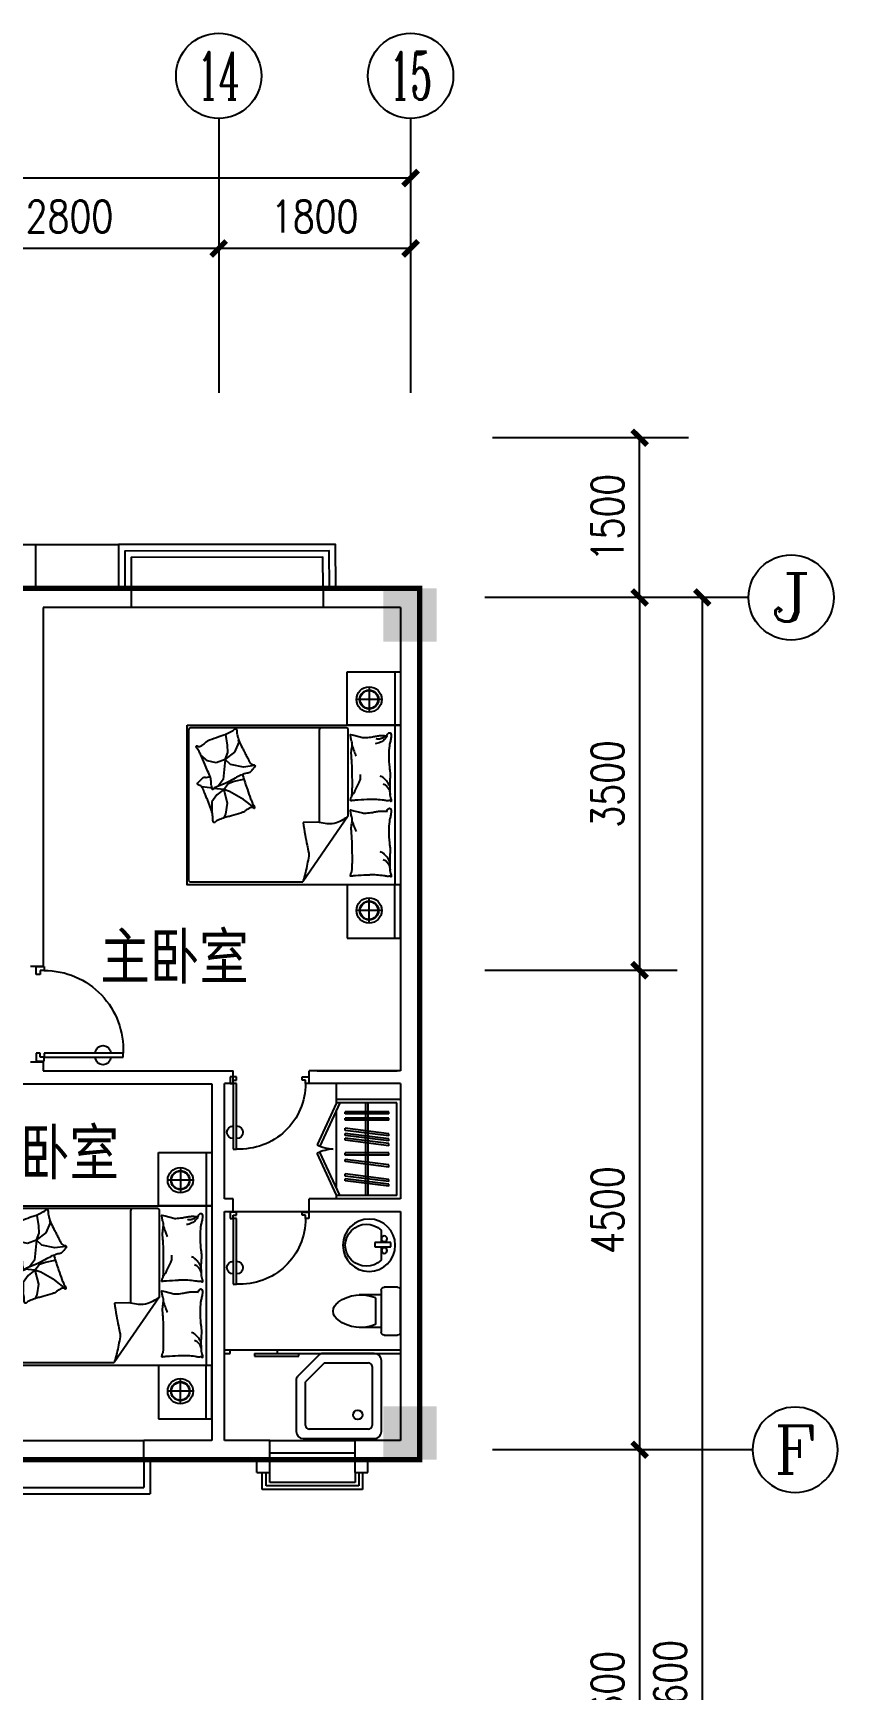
# Model space of a CAD drawing. Header units: millimetres. Extents: x 1454 to 36762, y 522 to 39654.
# Drawn here: x 29214 to 36762, y 24102 to 39654 of the extents above; entities that cross this region are included whole.
import ezdxf
from ezdxf.enums import TextEntityAlignment as Align

# ---------------------------------------------------------------- set-up
doc = ezdxf.new("R2010")
doc.units = ezdxf.units.MM
for name, color, linetype in [('AXIS', 3, 'Continuous'), ('AXIS_TEXT', 7, 'Continuous'), ('COLUMN', 7, 'Continuous'), ('PUB_DIM', 3, 'Continuous'), ('PUB_TEXT', 7, 'Continuous'), ('PUB_WALL', 255, 'Continuous'), ('TOILET', 7, 'Continuous'), ('WALL', 4, 'Continuous'), ('WINDOW', 5, 'Continuous')]:
    doc.layers.add(name, color=color, linetype=linetype)
doc.styles.add('-黑体', font='simhei.ttf')
doc.styles.add('CHINA', font='romant', dxfattribs={"width": 0.8, "height": 150, "bigfont": 'fs64f'})
doc.styles.add('COMPLEX', font='COMPLEX')
doc.styles.add('DIM_FONT', font='SIMPLEX.shx', dxfattribs={"width": 0.8})
doc.dimstyles.new('AXIS', dxfattribs={"dimtxt": 300, "dimasz": 1, "dimexe": 250, "dimexo": 300, "dimgap": 150, "dimtad": 1, "dimdec": 0, "dimdsep": 46, "dimtxsty": 'DIM_FONT', "dimblk": '_DIMX', "dimblk1": 'ARCHTICK', "dimblk2": 'ARCHTICK', "dimcen": 0.1, "dimse1": 1, "dimse2": 1, "dimclrt": 7, "dimadec": 0, "dimazin": 0, "dimtfac": 1, "dimtdec": 0, "dimtix": 1, "dimtmove": 2, "dimatfit": 3, "dimldrblk": '_DIMX', "dimfxl": 1, "dimtolj": 1, "dimtzin": 0, "dimarcsym": 0})

# ---------------------------------------------------------------- blocks, each defined once
blk = doc.blocks.new('_DIMX')
at = {"const_width": 50}
blk.add_lwpolyline([(-70, -70), (70, 70)], dxfattribs=at)
blk = doc.blocks.new('*D89')
at = {"layer": 'DEFPOINTS', "color": 0, "linetype": 'ByBlock', "transparency": 16777216}
for p in [(33902, 34357, 28344), (33902, 30857, 28344), (34902, 30857)]:
    blk.add_point(p, dxfattribs=at)
at = {"layer": 'PUB_DIM', "color": 0, "linetype": 'ByBlock', "lineweight": -2, "transparency": 16777216}
blk.add_line((34902, 34356), (34902, 30858), dxfattribs=at)
for p, rotation in [((34902, 34357), 90), ((34902, 30857), 270)]:
    blk.add_blockref('_DIMX', p, dxfattribs=dict(at, rotation=rotation))
at = {"layer": 'PUB_DIM', "color": 7, "linetype": 'ByBlock', "transparency": 16777216, "insert": (34602, 32607), "char_height": 300, "attachment_point": 5, "rotation": 90, "style": 'DIM_FONT'}
blk.add_mtext('\\A1;3500', dxfattribs=at)
blk = doc.blocks.new('_ARCHTICK')
at = {"color": 0, "linetype": 'ByBlock', "const_width": 0.15}
blk.add_lwpolyline([(-0.5, -0.5), (0.5, 0.5)], dxfattribs=at)
blk = doc.blocks.new('*D93')
at = {"layer": 'AXIS', "color": 0, "lineweight": -2, "transparency": 16777216}
blk.add_line((30953, 37633), (28155, 37633), dxfattribs=at)
at = {"layer": 'DEFPOINTS', "color": 0, "transparency": 16777216}
for p in [(28154, 37633), (28154, 36278), (30954, 36278)]:
    blk.add_point(p, dxfattribs=at)
at = {"layer": 'AXIS', "color": 0, "lineweight": -2, "transparency": 16777216, "rotation": 180}
blk.add_blockref('_DIMX', (28154, 37633), dxfattribs=at)
at = {"layer": 'AXIS', "color": 0, "lineweight": -2, "transparency": 16777216}
blk.add_blockref('_DIMX', (30954, 37633), dxfattribs=at)
at = {"layer": 'AXIS', "color": 7, "transparency": 16777216, "insert": (29554, 37933), "char_height": 300, "attachment_point": 5, "style": 'DIM_FONT'}
blk.add_mtext('\\A1;2800', dxfattribs=at)
blk = doc.blocks.new('*D94')
at = {"layer": 'AXIS', "color": 0, "lineweight": -2, "transparency": 16777216}
blk.add_line((32753, 37633), (30955, 37633), dxfattribs=at)
at = {"layer": 'DEFPOINTS', "color": 0, "transparency": 16777216}
for p in [(30954, 37633), (30954, 36278), (32754, 36278)]:
    blk.add_point(p, dxfattribs=at)
at = {"layer": 'AXIS', "color": 0, "lineweight": -2, "transparency": 16777216, "rotation": 180}
blk.add_blockref('_DIMX', (30954, 37633), dxfattribs=at)
at = {"layer": 'AXIS', "color": 0, "lineweight": -2, "transparency": 16777216}
blk.add_blockref('_DIMX', (32754, 37633), dxfattribs=at)
at = {"layer": 'AXIS', "color": 7, "transparency": 16777216, "insert": (31854, 37933), "char_height": 300, "attachment_point": 5, "style": 'DIM_FONT'}
blk.add_mtext('\\A1;1800', dxfattribs=at)
blk = doc.blocks.new('*D99')
at = {"layer": 'AXIS', "color": 0, "lineweight": -2, "transparency": 16777216}
blk.add_line((32753, 38293), (9455, 38293), dxfattribs=at)
at = {"layer": 'DEFPOINTS', "color": 0, "transparency": 16777216}
for p in [(9454, 38293), (9454, 36137), (32754, 36137)]:
    blk.add_point(p, dxfattribs=at)
at = {"layer": 'AXIS', "color": 0, "lineweight": -2, "transparency": 16777216, "rotation": 180}
blk.add_blockref('_DIMX', (9454, 38293), dxfattribs=at)
at = {"layer": 'AXIS', "color": 0, "lineweight": -2, "transparency": 16777216}
blk.add_blockref('_DIMX', (32754, 38293), dxfattribs=at)
at = {"layer": 'AXIS', "color": 7, "transparency": 16777216, "insert": (21104, 38593), "char_height": 300, "attachment_point": 5, "style": 'DIM_FONT'}
blk.add_mtext('\\A1;23300', dxfattribs=at)
blk = doc.blocks.new('M_C54TQD')
for p, q in [((0, -52), (1500, -52)), ((26, -509), (26, -1968)), ((853, -489), (46, -489)), ((853, -489), (1472, -916)), ((46, -761), (915, -761)), ((1472, -1968), (1472, -916)), ((381, -1368), (395, -1471)), ((778, -1368), (698, -1472)), ((161, -1514), (137, -1518)), ((255, -1552), (161, -1514)), ((324, -1645), (255, -1552)), ((395, -1471), (369, -1593)), ((528, -1559), (509, -1470)), ((698, -1472), (623, -1603)), ((90, -1638), (87, -1645)), ((188, -1621), (90, -1638)), ((257, -1618), (188, -1621)), ((324, -1645), (257, -1618)), ((369, -1593), (324, -1645)), ((324, -1645), (510, -1664)), ((324, -1645), (355, -1728)), ((510, -1664), (560, -1700)), ((548, -1617), (528, -1559)), ((605, -1658), (548, -1617)), ((560, -1700), (572, -1709)), ((605, -1658), (594, -1752)), ((623, -1603), (605, -1658)), ((605, -1658), (734, -1626)), ((605, -1658), (655, -1721)), ((734, -1626), (837, -1640)), ((837, -1640), (873, -1660)), ((335, -1810), (281, -1873)), ((355, -1728), (335, -1810)), ((592, -1767), (580, -1861)), ((655, -1721), (720, -1769)), ((720, -1769), (813, -1769)), ((46, -1988), (1452, -1988))]:
    blk.add_line(p, q)
blk.add_lwpolyline([(0, -2000), (0, 0), (1500, 0), (1500, -2000)], close=True)
for points in [[(101, -127, -0.263368), (73, -108, -0.494818), (82, -89, -0.049225), (100, -88, -0.036831), (124, -89, -0.031893), (161, -97, 0.035782), (195, -104, 0.032941), (285, -110, 0.026564), (396, -104, 0.017905), (434, -99, -0.033397), (454, -97, -0.03204), (491, -97, 0.018442), (555, -101, 0.010837), (620, -100, 0.014624), (668, -97, 0.111249), (691, -89, -0.153708), (708, -86, -0.076444), (715, -87, -0.215512), (717, -89, -0.585858), (714, -92, 0.363489), (709, -95, 0.191716), (709, -106, -0.129675), (711, -123, -0.01735), (708, -140, 0.019326), (706, -155, 0.018818), (699, -223, 0.021828), (698, -283, 0.006204), (700, -316, 0.001963), (706, -423, 0.028341), (710, -459, -0.117014), (709, -468, -0.36606), (708, -469, -0.03973), (694, -466, -0.048309), (681, -461, 0.062981), (670, -457, 0.04058), (647, -454, 0.014345), (580, -451, 0.005484), (454, -452, 0.007153), (358, -455, 0.008762), (316, -458, -0.008153), (270, -461, -0.06251), (213, -456, 0.078669), (167, -454, 0.047825), (145, -459, -0.034494), (114, -466, -0.023571), (89, -469, -0.510228), (88, -468), (95, -438), (116, -356, 0.073041), (118, -336, 0.023305), (112, -275, 0.018299), (108, -252, -0.01097), (101, -214, -0.042281), (98, -180, -0.027201), (101, -126)], [(99, -143, -0.05369), (114, -156, -0.070312), (122, -168, -0.015448), (125, -177, -0.013244), (129, -187, -0.082127), (132, -205, -0.064164), (129, -228)], [(101, -127, -0.077379), (136, -152, -0.077379), (161, -187, -0.047525), (171, -211, -0.047525), (176, -238)], [(575, -101, 0.027842), (551, -111, 0.048685), (539, -119, 0.023666), (511, -144, 0.031223), (492, -164, 0.046801), (486, -172, 0.023191), (478, -189)], [(657, -95, 0.088153), (622, -98, 0.088153), (591, -114, 0.077547), (569, -135, 0.077547), (555, -162)], [(810, -127, -0.263368), (782, -108, -0.494818), (791, -89, -0.049225), (809, -88, -0.036831), (833, -89, -0.031893), (871, -97, 0.035782), (905, -104, 0.032941), (994, -110, 0.026564), (1106, -104, 0.017905), (1143, -99, -0.033397), (1163, -97, -0.03204), (1200, -97, 0.018442), (1265, -101, 0.010837), (1329, -100, 0.014624), (1377, -97, 0.111249), (1400, -89, -0.153708), (1417, -86, -0.076444), (1424, -87, -0.215512), (1426, -89, -0.585858), (1423, -92, 0.363489), (1419, -95, 0.191716), (1419, -106, -0.129675), (1421, -123, -0.01735), (1418, -140, 0.019326), (1415, -155, 0.018818), (1408, -223, 0.021828), (1407, -283, 0.006204), (1409, -316, 0.001963), (1415, -423, 0.028341), (1419, -459, -0.117014), (1419, -468, -0.36606), (1417, -469, -0.03973), (1404, -466, -0.048309), (1390, -461, 0.062981), (1379, -457, 0.04058), (1356, -454, 0.014345), (1289, -451, 0.005484), (1164, -452, 0.007153), (1067, -455, 0.008762), (1025, -458, -0.008153), (979, -461, -0.06251), (922, -456, 0.078669), (877, -454, 0.047825), (854, -459, -0.034494), (823, -466, -0.023571), (798, -469, -0.510228), (797, -468), (805, -438), (825, -356, 0.073041), (827, -336, 0.023305), (821, -275, 0.018299), (817, -252, -0.01097), (810, -214, -0.042281), (807, -180, -0.027201), (810, -126)], [(1284, -101, 0.027842), (1260, -111, 0.048685), (1248, -119, 0.023666), (1220, -144, 0.031223), (1201, -164, 0.046801), (1196, -172, 0.023191), (1188, -189)], [(1366, -95, 0.088153), (1332, -98, 0.088153), (1300, -114, 0.077547), (1279, -135, 0.077547), (1265, -162)], [(191, -454, 0.009729), (219, -445, 0.009729), (246, -435, 0.007971), (267, -426, 0.007971), (289, -416)], [(661, -455, 0.016108), (622, -429, 0.024599), (595, -414, 0.009477), (546, -391, 0.015937), (516, -378, 0.072521), (500, -375, 0.033339), (463, -375)], [(901, -454, 0.009729), (928, -445, 0.009729), (955, -435, 0.007971), (977, -426, 0.007971), (998, -416)], [(853, -489, -0.085272), (917, -599, -0.124044), (926, -686), (912, -782), (914, -912)], [(914, -912, 0.007867), (1032, -894, 0.009508), (1128, -876, 0.006616), (1193, -862, -0.023828), (1212, -858, -0.080713), (1230, -859, -0.009591), (1383, -891, -0.013133), (1416, -899, -0.007859), (1472, -916)], [(464, -1480, 0.025626), (476, -1478, 0.0108), (605, -1436, 0.00456), (692, -1405, 0.01125), (727, -1391, 0.069394), (746, -1380, -0.079756), (763, -1371, -0.106399), (778, -1368, -0.328642), (782, -1372, -0.299547), (779, -1378, 0.189917), (774, -1387, 0.033518), (773, -1397, 0.075627), (773, -1402, 0.053489), (776, -1410, 0.017838), (788, -1432, 0.038394), (805, -1456, -0.059529), (816, -1472, -0.035943), (826, -1498, -0.011245), (852, -1585, -0.006203), (862, -1624, 0.010783), (868, -1647, 0.019485), (873, -1660, 0.005062), (892, -1710, 0.101392), (909, -1736, -0.223768), (914, -1749, -0.25558), (911, -1754, -0.081563), (895, -1759, -0.071805), (878, -1759, 0.069985), (861, -1759, 0.03546), (801, -1772, 0.029432), (732, -1797, 0.001554), (699, -1811, -0.00152), (665, -1826, -0.004735), (629, -1840, 0.00382), (586, -1859, 0.296001), (564, -1891, -0.649774), (542, -1900, -0.02319), (538, -1895, 0.0288), (534, -1892, 0.005727), (527, -1886, -0.004358), (519, -1878, -0.027528), (502, -1861, -0.046214), (493, -1850, -0.194121), (490, -1833, 0.133719), (489, -1809, 0.005779), (482, -1787, 0.008882)]]:
    blk.add_lwpolyline(points, format="xyb")
blk.add_lwpolyline([(58, -1583, 0.101392), (40, -1559, -0.223768), (34, -1546, -0.25558), (36, -1541, -0.081563), (52, -1535, -0.071805), (69, -1534, 0.069985), (86, -1532, 0.03546), (145, -1515, 0.029432), (211, -1485, 0.001554), (244, -1468, -0.00152), (276, -1451, -0.004735), (311, -1433, 0.00382), (353, -1412, 0.296001), (372, -1378, -0.649774), (393, -1367, -0.02319), (398, -1372, 0.0288), (402, -1375, 0.005727), (409, -1380, -0.004358), (418, -1387, -0.027528), (436, -1403, -0.046214), (445, -1414, -0.194121), (450, -1430, 0.133719), (453, -1454, 0.011505), (471, -1496, 0.008882), (497, -1550, 0.012426), (535, -1618, -0.033612), (547, -1644), (570, -1701), (588, -1744, 0.224341), (603, -1757, -0.722772), (603, -1766, -0.103513), (599, -1767, 0.053465), (592, -1767, 0.030109), (569, -1772, -0.031436), (547, -1776, -0.05324), (532, -1776, 0.05518), (517, -1777, 0.056271), (492, -1783, 0.0108), (366, -1835, 0.00456), (281, -1873, 0.01125), (247, -1889, 0.069394), (229, -1902, -0.079756), (213, -1912, -0.106399), (199, -1915, -0.328642), (195, -1912, -0.299547), (196, -1906, 0.189917), (201, -1896, 0.033518), (202, -1886, 0.075627), (201, -1882, 0.053489), (197, -1874, 0.017838), (184, -1853, 0.038394), (165, -1830, -0.059529), (153, -1815, -0.035943), (140, -1790, -0.011245), (108, -1705, -0.006203), (95, -1667, 0.010783), (87, -1645, 0.019485), (82, -1632, 0.005062)], format="xyb", close=True)
for centre, start, end in [((46, -509), 90, 180), ((46, -741), 180, 270), ((46, -1968), 180, 270), ((1452, -1968), 270, 0)]:
    blk.add_arc(centre, 20, start, end)
at = {"style": 'DIM_FONT', "width": 0.8, "flags": 9}
for tag in ['XSIZE', 'YSIZE']:
    blk.add_attdef(tag, (0, 0), '', height=0.5, dxfattribs=at)
blk = doc.blocks.new('M_E24TTP')
at = {"layer": 'TOILET', "color": 7}
for p, q in [((-170, 200), (-170, 430)), ((170, 200), (170, 430)), ((-220, 200), (220, 200)), ((-140, 260), (140, 260)), ((-250, 30), (-250, 170)), ((220, 0), (-220, 0)), ((250, 170), (250, 30))]:
    blk.add_line(p, q, dxfattribs=at)
for centre, radius, start, end in [((0, 590), 110, 33.4509, 146.5491), ((227, 413), 398, 143.3619, 202.5495), ((-227, 413), 398, 337.4505, 36.6381), ((-220, 170), 30, 90, 180), ((220, 170), 30, 0, 90), ((-220, 30), 30, 180, 270), ((220, 30), 30, 270, 0)]:
    blk.add_arc(centre, radius, start, end, dxfattribs=at)
at = {"style": 'DIM_FONT', "width": 0.8, "flags": 9}
for tag in ['XSIZE', 'YSIZE']:
    blk.add_attdef(tag, (0, 0), '', height=0.5, dxfattribs=at)
blk = doc.blocks.new('M_E27FMO')
at = {"color": 0, "linetype": 'ByBlock'}
for p, q in [((-186, 1), (-550, 1)), ((-600, -49), (-600, -549)), ((-533, -508), (-533, -91)), ((-508, -66), (-200, -66)), ((-66, -199), (-200, -66)), ((-10, -162), (-162, -9)), ((-66, -199), (-66, -508)), ((0, -549), (0, -186)), ((-91, -533), (-508, -533)), ((-550, -599), (-50, -599))]:
    blk.add_line(p, q, dxfattribs=at)
blk.add_circle((-433, -433), 33.3, dxfattribs=at)
for centre, radius, start, end in [((-550, -49), 50, 90, 180), ((-186, -33), 33.3, 45, 90), ((-508, -91), 25, 90, 180), ((-33, -186), 33.3, 0, 45), ((-550, -549), 50, 180, 270), ((-508, -508), 25, 180, 270), ((-91, -508), 25, 270, 0), ((-50, -549), 50, 270, 0)]:
    blk.add_arc(centre, radius, start, end, dxfattribs=at)
at = {"style": 'DIM_FONT', "width": 0.8, "flags": 9}
for tag in ['XSIZE', 'YSIZE']:
    blk.add_attdef(tag, (0, 0), '', height=0.5, dxfattribs=at)
blk = doc.blocks.new('U_B7VQP')
for p, q in [((0, 600), (0, 0)), ((30, 567), (30, 0)), ((900, 567), (30, 567)), ((113, 490), (113, 81)), ((133, 490), (113, 490)), ((133, 490), (133, 81)), ((174, 490), (174, 81)), ((194, 490), (174, 490)), ((194, 490), (194, 81)), ((320, 490), (268, 81)), ((340, 490), (289, 81)), ((368, 490), (317, 81)), ((340, 490), (320, 490)), ((388, 490), (337, 81)), ((413, 490), (361, 81)), ((388, 490), (368, 490)), ((433, 490), (382, 81)), ((433, 490), (413, 490)), ((500, 490), (500, 81)), ((520, 490), (500, 490)), ((520, 490), (520, 81)), ((613, 490), (562, 81)), ((633, 490), (582, 81)), ((633, 490), (613, 490)), ((749, 490), (697, 81)), ((769, 490), (717, 81)), ((793, 490), (742, 81)), ((769, 490), (749, 490)), ((813, 490), (762, 81)), ((813, 490), (793, 490)), ((900, 567), (900, 0)), ((930, 600), (930, 0)), ((900, 296), (30, 296)), ((900, 276), (30, 276)), ((30, 0), (0, 0)), ((30, 30), (436, -157)), ((30, 0), (425, -182)), ((833, 0), (95, 0)), ((133, 81), (113, 81)), ((194, 81), (174, 81)), ((289, 81), (268, 81)), ((337, 81), (317, 81)), ((382, 81), (361, 81)), ((898, 30), (492, -157)), ((520, 81), (500, 81)), ((898, 0), (503, -182)), ((582, 81), (562, 81)), ((717, 81), (697, 81)), ((762, 81), (742, 81)), ((930, 0), (898, 0))]:
    blk.add_line(p, q)
for centre, start, end in [((30, 0), 335.3164, 356.0454), ((898, 0), 183.9546, 204.6836)]:
    blk.add_arc(centre, 435, start, end)
at = {"style": 'DIM_FONT', "width": 0.8, "flags": 9}
for tag in ['XSIZE', 'YSIZE']:
    blk.add_attdef(tag, (0, 0), '', height=0.5, dxfattribs=at)
blk = doc.blocks.new('_FZH')
blk.add_solid([(-0.5, -0.5), (0.5, -0.5), (-0.5, 0.5), (0.5, 0.5)])
blk = doc.blocks.new('_AXISO')
blk.add_circle((0, 0), 0.5)
at = {"layer": 'AXIS_TEXT', "style": 'COMPLEX', "width": 1.041667}
blk.add_attdef('A', text='', height=0.56, dxfattribs=at).set_placement((-0.25, -0.28), (0.25, -0.28), align=Align.FIT)
blk = doc.blocks.new('*D71')
at = {"layer": 'AXIS', "color": 0, "lineweight": -2, "transparency": 16777216}
blk.add_line((35490, 34356), (35490, 13758), dxfattribs=at)
at = {"layer": 'DEFPOINTS', "color": 0, "transparency": 16777216}
for p in [(33708, 34357), (33708, 13757), (35490, 13757)]:
    blk.add_point(p, dxfattribs=at)
at = {"layer": 'AXIS', "color": 0, "lineweight": -2, "transparency": 16777216}
for p, rotation in [((35490, 34357), 90), ((35490, 13757), 270)]:
    blk.add_blockref('_DIMX', p, dxfattribs=dict(at, rotation=rotation))
at = {"layer": 'AXIS', "color": 7, "transparency": 16777216, "insert": (35190, 24057), "char_height": 300, "attachment_point": 5, "rotation": 90, "style": 'DIM_FONT'}
blk.add_mtext('\\A1;20600', dxfattribs=at)
blk = doc.blocks.new('M_E33IEP')
at = {"linetype": 'Continuous'}
for p, q in [((44, -21), (44, 20)), ((44, 20), (194, 20)), ((135, 135), (135, 20)), ((194, 20), (194, -21)), ((194, -21), (44, -21)), ((135, -21), (135, -144))]:
    blk.add_line(p, q, dxfattribs=at)
for centre, radius in [((248, -5), 246), ((106, 56), 26.7), ((105, -55), 26.7)]:
    blk.add_circle(centre, radius, dxfattribs=at)
blk.add_arc((274, -5), 197, 225.2527, 134.7473, dxfattribs=at)
at = {"style": 'DIM_FONT', "width": 0.8, "flags": 9}
for tag in ['XSIZE', 'YSIZE']:
    blk.add_attdef(tag, (0, 0), '', height=0.5, dxfattribs=at)
at = {"linetype": 'Continuous', "style": 'CHINA', "width": 0.8, "flags": 9}
for tag in ['XSIZE', 'YSIZE']:
    blk.add_attdef(tag, (2, -251), '', height=150, dxfattribs=at)
blk = doc.blocks.new('*D73')
at = {"layer": 'AXIS', "color": 0, "lineweight": -2, "transparency": 16777216}
blk.add_line((34902, 30856), (34902, 26358), dxfattribs=at)
at = {"layer": 'DEFPOINTS', "color": 0, "transparency": 16777216}
for p in [(33121, 30857), (33121, 26357), (34902, 26357)]:
    blk.add_point(p, dxfattribs=at)
at = {"layer": 'AXIS', "color": 0, "lineweight": -2, "transparency": 16777216}
for p, rotation in [((34902, 30857), 90), ((34902, 26357), 270)]:
    blk.add_blockref('_DIMX', p, dxfattribs=dict(at, rotation=rotation))
at = {"layer": 'AXIS', "color": 7, "transparency": 16777216, "insert": (34602, 28607), "char_height": 300, "attachment_point": 5, "rotation": 90, "style": 'DIM_FONT'}
blk.add_mtext('\\A1;4500', dxfattribs=at)
blk = doc.blocks.new('M_A22TIB')
for p, q in [((-0.449, 0.076), (-0.449, 0.898)), ((-0.449, 0.898), (-0.408, 0.898)), ((-0.408, 0.898), (-0.408, 0.076)), ((-0.49, 0.076), (-0.449, 0.076)), ((-0.49, -0.006), (-0.49, 0.076)), ((-0.449, 0.076), (-0.449, 0.035)), ((-0.408, 0.076), (-0.449, 0.076)), ((-0.449, 0.035), (-0.408, 0.035)), ((-0.408, 0.035), (-0.408, -0.006)), ((0.455, 0.035), (0.414, 0.035)), ((0.414, 0.035), (0.414, -0.006)), ((0.496, 0.076), (0.455, 0.076)), ((0.455, 0.076), (0.455, 0.035)), ((0.496, -0.006), (0.496, 0.076)), ((-0.408, -0.006), (-0.49, -0.006)), ((-0.49, -0.006), (-0.49, -0.006)), ((0.414, -0.006), (0.496, -0.006)), ((0.496, -0.006), (0.496, -0.006))]:
    blk.add_line(p, q)
for centre, radius, start, end in [((-0.367, 0.077), 0.822, 359.9283, 92.866), ((-0.449, 0.689), 0.0791, 90, 270), ((-0.408, 0.689), 0.0791, 270, 90)]:
    blk.add_arc(centre, radius, start, end)
blk = doc.blocks.new('*D67')
at = {"layer": 'AXIS', "color": 0, "lineweight": -2, "transparency": 16777216}
blk.add_line((34902, 26356), (34902, 21758), dxfattribs=at)
at = {"layer": 'DEFPOINTS', "color": 0, "transparency": 16777216}
for p in [(33521, 26357), (33521, 21757), (34902, 21757)]:
    blk.add_point(p, dxfattribs=at)
at = {"layer": 'AXIS', "color": 0, "lineweight": -2, "transparency": 16777216}
for p, rotation in [((34902, 26357), 90), ((34902, 21757), 270)]:
    blk.add_blockref('_DIMX', p, dxfattribs=dict(at, rotation=rotation))
at = {"layer": 'AXIS', "color": 7, "transparency": 16777216, "insert": (34602, 24057), "char_height": 300, "attachment_point": 5, "rotation": 90, "style": 'DIM_FONT'}
blk.add_mtext('\\A1;4600', dxfattribs=at)
blk = doc.blocks.new('*D68')
at = {"layer": 'AXIS', "color": 0, "lineweight": -2, "transparency": 16777216}
blk.add_line((34902, 26356), (34902, 21758), dxfattribs=at)
at = {"layer": 'DEFPOINTS', "color": 0, "transparency": 16777216}
for p in [(33521, 26357), (33521, 21757), (34902, 21757)]:
    blk.add_point(p, dxfattribs=at)
at = {"layer": 'AXIS', "color": 0, "lineweight": -2, "transparency": 16777216}
for p, rotation in [((34902, 26357), 90), ((34902, 21757), 270)]:
    blk.add_blockref('_DIMX', p, dxfattribs=dict(at, rotation=rotation))
at = {"layer": 'AXIS', "color": 7, "transparency": 16777216, "insert": (34602, 24057), "char_height": 300, "attachment_point": 5, "rotation": 90, "style": 'DIM_FONT'}
blk.add_mtext('\\A1;4600', dxfattribs=at)
blk = doc.blocks.new('M_B4ONN')
for p, q in [((-0.587, 1.382), (0.587, 1.382)), ((-0.587, 0.5), (-0.587, 1.382)), ((0.587, 1.382), (0.587, 0.5)), ((-0.543, 1.201), (0.543, 1.201)), ((-0.543, 0.5), (-0.543, 1.201)), ((0.543, 1.201), (0.543, 0.5)), ((-0.5, 1.02), (0.5, 1.02)), ((-0.5, 0.5), (-0.5, 1.02)), ((0.5, 1.02), (0.5, 0.5)), ((-0.5, -0.5), (0.5, -0.5))]:
    blk.add_line(p, q)

msp = doc.modelspace()

# ---------------------------------------------------------------- linework, layer by layer
for p, q in [((28584, 34852.7), (30013.8, 34852.7)), ((31933.8, 34262.7), (30133.8, 34262.7)), ((32158.8, 33659, -28344.3), (32658.8, 33659, -28344.3)), ((32158.8, 33159, -28344.3), (32158.8, 33659, -28344.3)), ((32606.4, 33659, -28344.3), (32606.4, 33159, -28344.3)), ((32658.8, 33659, -28344.3), (32658.8, 33159, -28344.3)), ((32364.6, 33518.4, -28344.3), (32364.6, 33280.7, -28344.3)), ((32483.4, 33399.5, -28344.3), (32245.8, 33399.5, -28344.3)), ((32658.8, 33159, -28344.3), (32158.8, 33159, -28344.3)), ((32658.8, 31659, -28344.3), (32158.8, 31659, -28344.3)), ((32158.8, 31659, -28344.3), (32158.8, 31159, -28344.3)), ((32606.4, 31159, -28344.3), (32606.4, 31659, -28344.3)), ((32658.8, 31159, -28344.3), (32658.8, 31659, -28344.3)), ((32483.4, 31418.5, -28344.3), (32245.8, 31418.5, -28344.3)), ((32364.6, 31299.7, -28344.3), (32364.6, 31537.3, -28344.3)), ((32158.8, 31159, -28344.3), (32658.8, 31159, -28344.3)), ((31877.8, 29913, 28344.3), (32627.8, 29913, 28344.3)), ((30388.8, 29146.3, -28344.3), (30888.8, 29146.3, -28344.3)), ((30388.8, 28646.3, -28344.3), (30388.8, 29146.3, -28344.3)), ((30836.4, 29146.3, -28344.3), (30836.4, 28646.3, -28344.3)), ((30888.8, 29146.3, -28344.3), (30888.8, 28646.3, -28344.3)), ((30594.6, 29005.7, -28344.3), (30594.6, 28768, -28344.3)), ((30713.4, 28886.8, -28344.3), (30475.8, 28886.8, -28344.3)), ((30888.8, 28646.3, -28344.3), (30388.8, 28646.3, -28344.3)), ((32658.8, 27291, -28344.3), (31007.8, 27291, -28344.3)), ((31007.8, 27261, -56688.6), (31062.8, 27261, -56688.6)), ((31062.8, 27261, -28344.3), (31062.8, 27291, -28344.3)), ((31290.3, 27261, -56688.6), (32658.8, 27261, -56688.6)), ((31290.3, 27261, -28344.3), (31290.3, 27236.3, -28344.3)), ((31290.3, 27236.3, -28344.3), (31705.3, 27236.3, -28344.3)), ((31504.6, 27261, -28344.3), (31504.6, 27291, -28344.3)), ((31705.3, 27236.3, -28344.3), (31705.3, 27261, -28344.3)), ((30888.8, 27146.3, -28344.3), (30388.8, 27146.3, -28344.3)), ((30388.8, 27146.3, -28344.3), (30388.8, 26646.3, -28344.3)), ((30836.4, 26646.3, -28344.3), (30836.4, 27146.3, -28344.3)), ((30888.8, 26646.3, -28344.3), (30888.8, 27146.3, -28344.3)), ((30713.4, 26905.8, -28344.3), (30475.8, 26905.8, -28344.3)), ((30594.6, 26787, -28344.3), (30594.6, 27024.6, -28344.3)), ((30388.8, 26646.3, -28344.3), (30888.8, 26646.3, -28344.3)), ((31432.8, 26443, -28344.3), (32232.8, 26443, -28344.3)), ((28882.6, 26003, -28344.3), (30252.1, 26003, -28344.3)), ((28822.6, 25943, -28344.3), (30312.1, 25943, -28344.3))]:
    msp.add_line(p, q)
at = {"linetype": 'ByBlock'}
msp.add_line((31090.1, 28593), (31802.6, 28593), dxfattribs=at)
for points in [[(32053.8, 34444), (32049.5, 34854), (30013.8, 34852.7), (30013.8, 34442.7)], [(31993.8, 34443.4), (31990.2, 34794), (30073.8, 34792.7), (30073.8, 34442.7)], [(31933.8, 34442.7), (31930.8, 34734), (30133.8, 34732.7), (30133.8, 34442.7)]]:
    msp.add_lwpolyline(points)
at = {"const_width": 50, "elevation": -28344.3}
msp.add_lwpolyline([(9358.8, 13670), (9358.8, 21850), (14368.8, 21850), (14368.8, 26263), (9358.8, 26263), (9358.8, 34443), (20138.8, 34443), (20138.8, 32209.4), (22358.8, 32209.4), (22358.8, 34443), (32838.8, 34443), (32838.8, 26263), (27928.8, 26262.7), (27928.8, 21850.3), (32838.8, 21850.3), (32838.8, 13670), (22358.8, 13670), (22358.8, 16578.3), (20138.8, 16578.3), (20138.8, 13670)], close=True, dxfattribs=at)
for centre, radius in [((32754.1, 39254.3, -56688.6), 400), ((32364.6, 33399.5, -28344.3), 118.8), ((32364.6, 33399.5, -28344.3), 88.8), ((32364.6, 33399.5, -28344.3), 83.8), ((32364.6, 31418.5, -28344.3), 118.8), ((32364.6, 31418.5, -28344.3), 88.8), ((32364.6, 31418.5, -28344.3), 83.8), ((30594.6, 28886.8, -28344.3), 118.8), ((30594.6, 28886.8, -28344.3), 88.8), ((30594.6, 28886.8, -28344.3), 83.8), ((30594.6, 26905.8, -28344.3), 118.8), ((30594.6, 26905.8, -28344.3), 88.8), ((30594.6, 26905.8, -28344.3), 83.8)]:
    msp.add_circle(centre, radius)
at = {"layer": 'AXIS'}
for p, q in [((30954.1, 38854.3, -28344.3), (30954.1, 36278.2, -28344.3)), ((32754.1, 38854.3, -28344.3), (32754.1, 36278.2, -28344.3)), ((35359.9, 35856.5), (33520.8, 35856.5)), ((35923.5, 34356.5), (33450.6, 34356.5)), ((35255.8, 30856.5), (33450.6, 30856.5)), ((35961.7, 26356.5, -28344.3), (33520.8, 26356.5, -28344.3))]:
    msp.add_line(p, q, dxfattribs=at)
at = {"layer": 'PUB_WALL', "linetype": 'ByBlock'}
for p, q in [((29238.5, 34442.7, -28344.3), (29238.5, 34852.7, -28344.3)), ((32058.8, 29643, -28344.3), (32058.8, 29793, -28344.3)), ((28882.6, 26442.7, -28344.3), (30252.1, 26442.7, -28344.3)), ((30252.1, 26263, -28344.3), (30252.1, 26003, -28344.3)), ((30312.1, 26263, -28344.3), (30312.1, 25943, -28344.3))]:
    msp.add_line(p, q, dxfattribs=at)
at = {"layer": 'WALL', "color": 7, "linetype": 'Continuous'}
for p, q in [((29118.5, 34442.7, -28344.3), (30133.8, 34442.7, -28344.3)), ((30133.8, 34442.7, -28344.3), (30133.8, 34262.7, -28344.3)), ((31933.8, 34442.7, -28344.3), (31933.8, 34262.7, -28344.3)), ((31933.8, 34442.7, -28344.3), (32838.8, 34442.7, -28344.3)), ((32838.8, 34442.7, -28344.3), (32838.8, 26263.4, -28344.3)), ((29308.8, 34262.7, -28344.3), (29308.8, 30896.3, -28344.3)), ((30133.8, 34262.7, -28344.3), (29308.8, 34262.7, -28344.3)), ((32658.8, 34262.7, -28344.3), (31933.8, 34262.7, -28344.3)), ((32658.8, 34262.7, -28344.3), (32658.8, 29913, -28344.3)), ((29188.8, 30896.3, -28344.3), (29308.8, 30896.3, -28344.3)), ((29188.8, 29996.3, -28344.3), (29308.8, 29996.3, -28344.3)), ((29308.8, 29996.3, -28344.3), (29308.8, 29912.7, -28344.3)), ((29308.8, 29912.7, -28344.3), (31090.1, 29912.7, -28344.3)), ((31090.1, 29783.6, -28344.3), (31090.1, 29913, -28344.3)), ((31802.6, 29793, -28344.3), (31802.6, 29913, -28344.3)), ((32658.8, 29913, -28344.3), (31802.6, 29913, -28344.3)), ((29112.3, 29792.7, -28344.3), (30888.8, 29792.7, -28344.3)), ((30888.8, 29792.7, -28344.3), (30888.8, 26442.7, -28344.3)), ((31007.8, 28713, -28344.3), (31007.8, 29793, -28344.3)), ((31090.1, 29793, -28344.3), (31007.8, 29793, -28344.3)), ((32658.8, 29793, -28344.3), (31802.6, 29793, -28344.3)), ((32658.8, 29793, -28344.3), (32658.8, 28713, -28344.3)), ((31090.1, 28713, -28344.3), (31007.8, 28713, -28344.3)), ((31090.1, 28583.6, -28344.3), (31090.1, 28713, -28344.3)), ((31802.6, 28583.6, -28344.3), (31802.6, 28713, -28344.3)), ((32658.8, 28713, -28344.3), (31802.6, 28713, -28344.3)), ((31007.8, 26443, -28344.3), (31007.8, 28593, -28344.3)), ((31007.8, 28593, -28344.3), (31090.1, 28593, -28344.3)), ((31802.6, 28593, -28344.3), (32658.8, 28593, -28344.3)), ((32658.8, 28593, -28344.3), (32658.8, 26443, -28344.3)), ((30888.8, 26442.7, -28344.3), (30252.1, 26442.7, -28344.3)), ((30252.1, 26262.7, -28344.3), (30252.1, 26442.7, -28344.3)), ((31432.8, 26443, -28344.3), (31007.8, 26443, -28344.3)), ((31432.8, 26143, -28344.3), (31432.8, 26443, -28344.3)), ((32658.8, 26443, -28344.3), (32232.8, 26443, -28344.3)), ((32232.8, 26143, -28344.3), (32232.8, 26443, -28344.3)), ((30252.1, 26262.7, -28344.3), (31312.8, 26262.7, -28344.3)), ((31312.8, 26143, -28344.3), (31312.8, 26263, -28344.3)), ((31312.8, 26143, -28344.3), (31432.8, 26143, -28344.3)), ((32232.8, 26143, -28344.3), (32352.8, 26143, -28344.3)), ((32352.8, 26263.4, -28344.3), (32838.8, 26263.4, -28344.3)), ((32352.8, 26143, -28344.3), (32352.8, 26263, -28344.3))]:
    msp.add_line(p, q, dxfattribs=at)

# ---------------------------------------------------------------- block references
for name, p, rotation in [('M_C54TQD', (32658.8, 33159, -28344.3), 269.9999999999996), ('U_B7VQP', (32058.8, 29643, -28344.3), 270.0000000000003), ('M_C54TQD', (30888.8, 28646.3, -28344.3), 269.9999999999996)]:
    msp.add_blockref(name, p, dxfattribs=dict(rotation=rotation))
at = {"linetype": 'ByBlock', "xscale": -0.9, "yscale": 0.9, "zscale": 0.9, "rotation": 90}
msp.add_blockref('M_E24TTP', (32658.8, 27657.6, -28344.3), dxfattribs=at)
at = {"xscale": 1.33333, "yscale": 1.33333, "zscale": 1.33333, "rotation": 90}
msp.add_blockref('M_E27FMO', (31681.7, 27260.6, -28344.3), dxfattribs=at)
at = {"layer": 'AXIS'}
ref = msp.add_blockref('_AXISO', (30954.1, 39254.3, -28344.3), dxfattribs=dict(at, xscale=800, yscale=800, zscale=800))
ref.add_attrib('A', '14', dxfattribs={"layer": 'AXIS_TEXT', "height": 448, "style": 'COMPLEX', "width": 0.604839}).set_placement((30754.1, 39030.3, -28344.3), (31154.1, 39030.3, -28344.3), align=Align.FIT)
ref = msp.add_blockref('_AXISO', (36323.6, 34356.5), dxfattribs=dict(at, xscale=800, yscale=800, zscale=800))
ref.add_attrib('A', 'J', dxfattribs={"layer": 'AXIS_TEXT', "height": 448, "style": 'COMPLEX', "width": 1.704545}).set_placement((36123.6, 34132.5), (36523.6, 34132.5), align=Align.FIT)
ref = msp.add_blockref('_AXISO', (36361.7, 26356.5), dxfattribs=dict(at, xscale=-800, yscale=800, zscale=800))
ref.add_attrib('A', 'F', dxfattribs={"layer": 'AXIS_TEXT', "height": 448, "style": 'COMPLEX', "width": 1.171875}).set_placement((36161.7, 26132.5), (36561.7, 26132.5), align=Align.FIT)
at = {"layer": 'COLUMN', "linetype": 'ByBlock', "xscale": 500, "yscale": 500, "zscale": 500, "rotation": 180}
for p in [(32748.8, 34193, -28344.3), (32748.8, 26513)]:
    msp.add_blockref('_FZH', p, dxfattribs=at)
at = {"layer": 'PUB_WALL', "linetype": 'ByBlock', "xscale": -1}
msp.add_blockref('M_E33IEP', (32612.7, 28281.4), dxfattribs=at)
at = {"layer": 'WINDOW'}
for name, p, xscale, yscale, zscale, rotation in [('M_A22TIB', (29248.8, 30446.3, 28344.3), -900, 900, 900, 270), ('M_B4ONN', (31832.8, 26233), 800, 180, 800, 180)]:
    msp.add_blockref(name, p, dxfattribs=dict(at, xscale=xscale, yscale=yscale, zscale=zscale, rotation=rotation))
at = {"layer": 'WINDOW', "xscale": 750, "yscale": -750, "zscale": 750}
for p in [(31427.6, 29853, 28344.3), (31427.6, 28583.6)]:
    msp.add_blockref('M_A22TIB', p, dxfattribs=at)

# ---------------------------------------------------------------- texts
at = {"layer": 'AXIS_TEXT', "style": 'COMPLEX', "width": 0.646552}
msp.add_attdef('15', text='', height=448, dxfattribs=at).set_placement((32554.1, 39030.3, -56688.6), (32954.1, 39030.3, -56688.6), align=Align.FIT)
at = {"layer": 'PUB_TEXT', "linetype": 'ByBlock', "style": '-黑体', "width": 0.8}
for s, p in [('主卧室', (29844, 30775.9)), ('卧室', (29090.7, 28936.7))]:
    msp.add_text(s, height=425.25, dxfattribs=at).set_placement(p)

# ---------------------------------------------------------------- dimensions: what is measured, and where the dimension line sits
at = {"layer": 'AXIS'}
for p1, p2, distance, picture, middle in [((32754.1, 36137.4, -28344.3), (9454.1, 36137.4, -28344.3), -2155.2, '*D99', (21104.1, 38592.6, -28344.3)), ((30954.1, 36278.2, -28344.3), (28154.1, 36278.2, -28344.3), -1355.2, '*D93', (29554.1, 37933.4, -28344.3)), ((32754.1, 36278.2, -28344.3), (30954.1, 36278.2, -28344.3), -1355.2, '*D94', (31854.1, 37933.4, -28344.3))]:
    dim = msp.add_aligned_dim(p1=p1, p2=p2, distance=distance, dimstyle='AXIS', dxfattribs=at)
    dim.commit()
    dim.dimension.update_dxf_attribs({"geometry": picture, "text_midpoint": middle})
for base, p1, p2, angle, picture, middle in [((35489.9, 13756.5), (33708.5, 34356.5), (33708.5, 13756.5), 90, '*D71', (35189.9, 24056.5)), ((34902.3, 26356.5), (33120.8, 30856.5), (33120.8, 26356.5), 90, '*D73', (34602.3, 28606.5)), ((34902.3, 21756.5), (33520.8, 26356.5), (33520.8, 21756.5), 270, '*D67', (34602.3, 24056.5)), ((34902.3, 21756.5), (33520.8, 26356.5), (33520.8, 21756.5), 270, '*D68', (34602.3, 24056.5))]:
    dim = msp.add_linear_dim(base=base, p1=p1, p2=p2, angle=angle, dimstyle='AXIS', dxfattribs=at)
    dim.commit()
    dim.dimension.update_dxf_attribs({"geometry": picture, "text_midpoint": middle})
at = {"layer": 'PUB_DIM', "linetype": 'ByBlock'}
msp.add_aligned_dim(p1=(33902.3, 34356.5), p2=(33902.3, 35856.5), distance=-1000, dimstyle='AXIS', dxfattribs=at).render()
dim = msp.add_aligned_dim(p1=(33902.3, 34356.5), p2=(33902.3, 30856.5), distance=1000, dimstyle='AXIS', dxfattribs=at)
dim.commit()
dim.dimension.update_dxf_attribs({"geometry": '*D89', "text_midpoint": (34602.3, 32606.5, -28344.3)})

doc.saveas('drawing.dxf')
